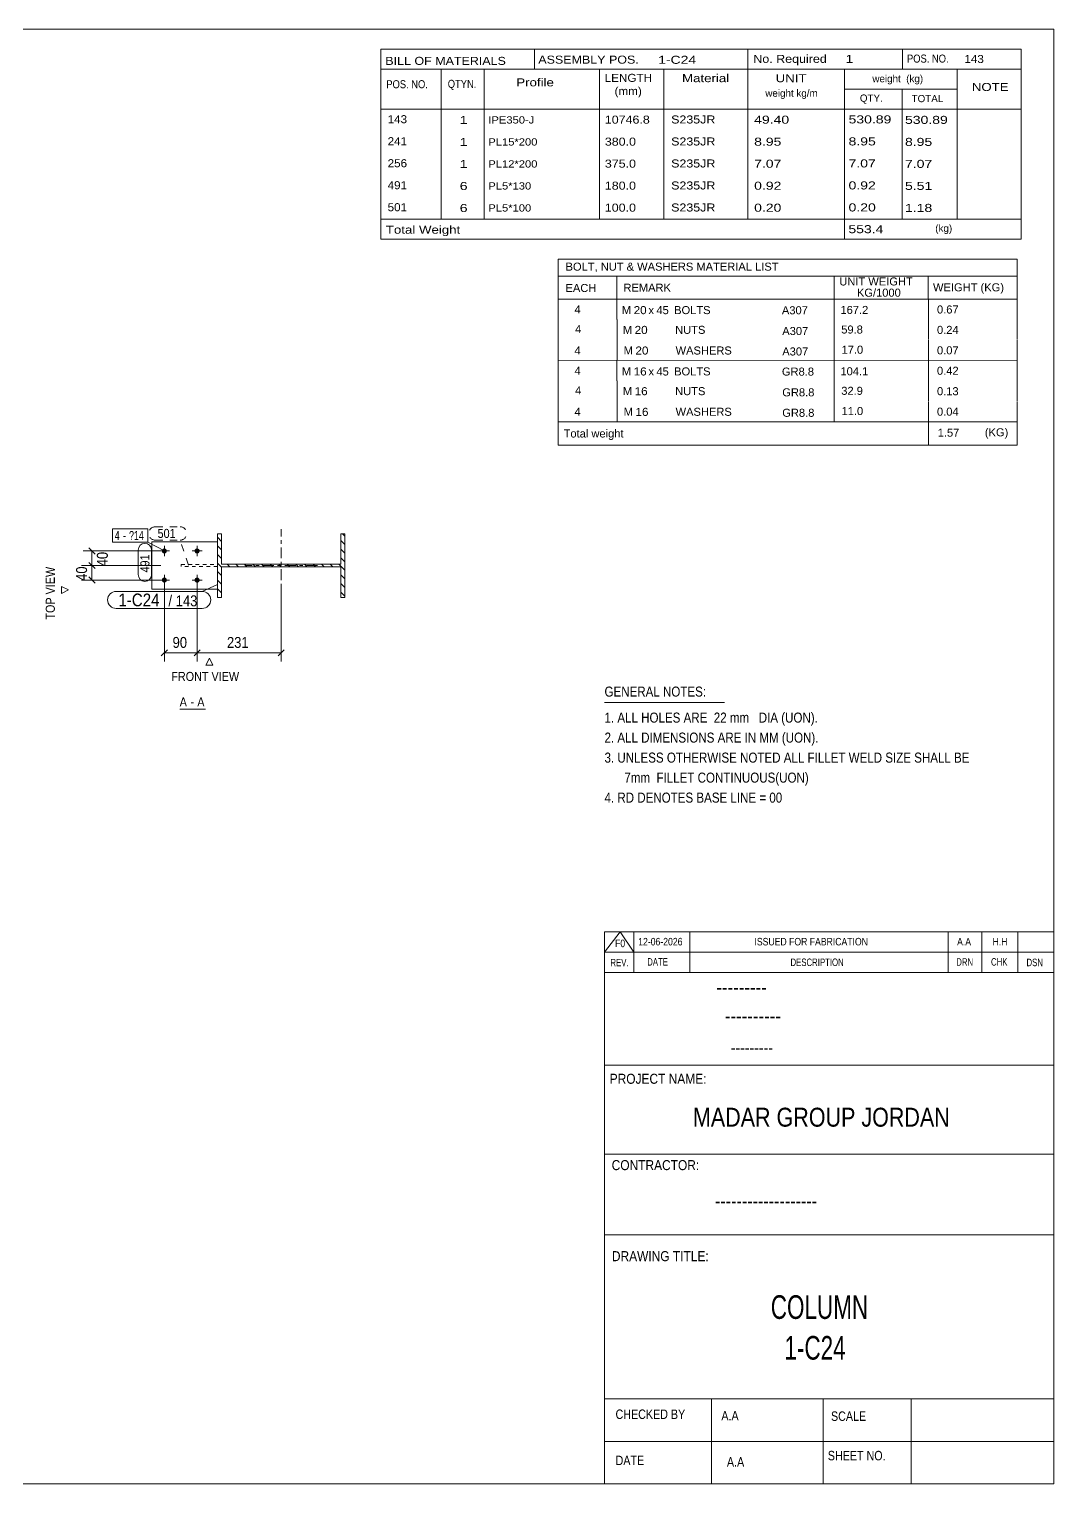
# Model space of a CAD drawing. Header units: millimetres. Extents: x 2 to 579, y 1 to 405.
# Drawn here: x 297.4 to 579, y 5 to 405 of the extents above; entities that cross this region are included whole.
import ezdxf

# ---------------------------------------------------------------- set-up
doc = ezdxf.new("R2010")
doc.units = ezdxf.units.MM
for name, pattern in [('XKITLINE00', [0]), ('XKITLINE01', [4, 1, -1, 1, -1]), ('XKITLINE02', [4, 2, -2]), ('XKITLINE03', [6, 3, -1, 1, -1])]:
    doc.linetypes.add(name, pattern=pattern)
for name, color, linetype, lineweight in [('Bolt', 3, 'Continuous', 0), ('BoltMark', 7, 'Continuous', 0), ('Dimensions', 7, 'Continuous', 0), ('DrawingSheet', 5, 'Continuous', 0), ('OtherObjectType', 7, 'Continuous', 0), ('Part', 2, 'Continuous', 0), ('PartMark', 7, 'Continuous', 0)]:
    doc.layers.add(name, color=color, linetype=linetype, lineweight=lineweight)
doc.styles.add('@ARIAL_UNICODE_MS_BOLD', font='ARIAL.TTF')
doc.styles.add('ARIAL', font='ARIAL.TTF')
doc.styles.add('ARIAL_NARROW', font='ARIALN.TTF')
doc.styles.add('COMIC_SANS_MS_BOLD', font='COMICBD.TTF')
doc.styles.add('SWIS721_EX_BT', font='ARIAL.TTF')
doc.styles.add('SWISSE', font='ARIAL.TTF')

# ---------------------------------------------------------------- blocks, each defined once
blk = doc.blocks.new('*A1')
at = {"layer": 'Part', "color": 7, "linetype": 'XKITLINE00', "lineweight": 0}
for p, q in [((350.23, 264.16), (349.13, 265.26)), ((384.13, 263.26), (383.03, 264.36)), ((384.13, 265.62), (383.49, 266.26)), ((350.23, 261.81), (349.13, 262.91)), ((350.23, 259.45), (349.13, 260.55)), ((384.13, 260.91), (383.03, 262.01)), ((350.23, 257.09), (349.13, 258.19)), ((352.51, 257.16), (351.81, 257.86)), ((354.87, 257.16), (354.17, 257.86)), ((357.23, 257.16), (356.53, 257.86)), ((359.59, 257.16), (358.89, 257.86)), ((361.94, 257.16), (361.24, 257.86)), ((364.3, 257.16), (363.6, 257.86)), ((366.66, 257.16), (365.96, 257.86)), ((369.02, 257.16), (368.32, 257.86)), ((371.37, 257.16), (370.67, 257.86)), ((373.73, 257.16), (373.03, 257.86)), ((376.09, 257.16), (375.39, 257.86)), ((378.45, 257.16), (377.75, 257.86)), ((380.8, 257.16), (380.1, 257.86)), ((384.13, 256.19), (382.46, 257.86)), ((384.13, 258.55), (383.03, 259.65)), ((350.23, 254.73), (349.13, 255.83)), ((350.23, 252.38), (349.13, 253.48)), ((384.13, 253.84), (383.03, 254.94)), ((384.13, 251.48), (383.03, 252.58)), ((350.23, 250.02), (349.13, 251.12)), ((349.13, 248.76), (349.13, 248.76)), ((349.13, 248.76), (349.13, 248.76)), ((384.13, 249.12), (383.03, 250.22))]:
    blk.add_line(p, q, dxfattribs=at)
blk = doc.blocks.new('*A48')
at = {"layer": 'Bolt'}
for points in [[(334.56, 262.21), (334.6, 262.21), (334.63, 262.2), (334.66, 262.2), (334.7, 262.19), (334.73, 262.18), (334.76, 262.17), (334.8, 262.16), (334.83, 262.14), (334.86, 262.13), (334.89, 262.11), (334.92, 262.09), (334.95, 262.07), (334.97, 262.05), (335, 262.03), (335.02, 262.01), (335.05, 261.98), (335.07, 261.96), (335.09, 261.93), (335.11, 261.9), (335.13, 261.87), (335.15, 261.84), (335.16, 261.81), (335.17, 261.78), (335.19, 261.75), (335.2, 261.71), (335.21, 261.68), (335.21, 261.65), (335.22, 261.61), (335.22, 261.58), (335.23, 261.55), (335.23, 261.51), (335.23, 261.48), (335.22, 261.44), (335.22, 261.41), (335.21, 261.37), (335.21, 261.34), (335.2, 261.31), (335.19, 261.28), (335.17, 261.24), (335.16, 261.21), (335.15, 261.18), (335.13, 261.15), (335.11, 261.12), (335.09, 261.09), (335.07, 261.07), (335.05, 261.04), (335.02, 261.02), (335, 260.99), (334.97, 260.97), (334.95, 260.95), (334.92, 260.93), (334.89, 260.91), (334.86, 260.89), (334.83, 260.88), (334.8, 260.86), (334.76, 260.85), (334.73, 260.84), (334.7, 260.83), (334.66, 260.82), (334.63, 260.82), (334.6, 260.81), (334.56, 260.81), (334.53, 260.81), (334.49, 260.81), (334.46, 260.81), (334.43, 260.82), (334.39, 260.82), (334.36, 260.83), (334.32, 260.84), (334.29, 260.85), (334.26, 260.86), (334.23, 260.88), (334.2, 260.89), (334.17, 260.91), (334.14, 260.93), (334.11, 260.95), (334.08, 260.97), (334.06, 260.99), (334.03, 261.02), (334.01, 261.04), (333.99, 261.07), (333.97, 261.09), (333.95, 261.12), (333.93, 261.15), (333.91, 261.18), (333.9, 261.21), (333.88, 261.24), (333.87, 261.28), (333.86, 261.31), (333.85, 261.34), (333.84, 261.37), (333.84, 261.41), (333.83, 261.44), (333.83, 261.48), (333.83, 261.51), (333.83, 261.55), (333.83, 261.58), (333.84, 261.61), (333.84, 261.65), (333.85, 261.68), (333.86, 261.71), (333.87, 261.75), (333.88, 261.78), (333.9, 261.81), (333.91, 261.84), (333.93, 261.87), (333.95, 261.9), (333.97, 261.93), (333.99, 261.96), (334.01, 261.98), (334.03, 262.01), (334.06, 262.03), (334.08, 262.05), (334.11, 262.07), (334.14, 262.09), (334.17, 262.11), (334.2, 262.13), (334.23, 262.14), (334.26, 262.16), (334.29, 262.17), (334.32, 262.18), (334.36, 262.19), (334.39, 262.2), (334.43, 262.2), (334.46, 262.21), (334.49, 262.21), (334.53, 262.21)], [(343.56, 262.21), (343.6, 262.21), (343.63, 262.2), (343.66, 262.2), (343.7, 262.19), (343.73, 262.18), (343.76, 262.17), (343.8, 262.16), (343.83, 262.14), (343.86, 262.13), (343.89, 262.11), (343.92, 262.09), (343.95, 262.07), (343.97, 262.05), (344, 262.03), (344.02, 262.01), (344.05, 261.98), (344.07, 261.96), (344.09, 261.93), (344.11, 261.9), (344.13, 261.87), (344.15, 261.84), (344.16, 261.81), (344.17, 261.78), (344.19, 261.75), (344.2, 261.71), (344.21, 261.68), (344.21, 261.65), (344.22, 261.61), (344.22, 261.58), (344.23, 261.55), (344.23, 261.51), (344.23, 261.48), (344.22, 261.44), (344.22, 261.41), (344.21, 261.37), (344.21, 261.34), (344.2, 261.31), (344.19, 261.28), (344.17, 261.24), (344.16, 261.21), (344.15, 261.18), (344.13, 261.15), (344.11, 261.12), (344.09, 261.09), (344.07, 261.07), (344.05, 261.04), (344.02, 261.02), (344, 260.99), (343.97, 260.97), (343.95, 260.95), (343.92, 260.93), (343.89, 260.91), (343.86, 260.89), (343.83, 260.88), (343.8, 260.86), (343.76, 260.85), (343.73, 260.84), (343.7, 260.83), (343.66, 260.82), (343.63, 260.82), (343.6, 260.81), (343.56, 260.81), (343.53, 260.81), (343.49, 260.81), (343.46, 260.81), (343.43, 260.82), (343.39, 260.82), (343.36, 260.83), (343.32, 260.84), (343.29, 260.85), (343.26, 260.86), (343.23, 260.88), (343.2, 260.89), (343.17, 260.91), (343.14, 260.93), (343.11, 260.95), (343.08, 260.97), (343.06, 260.99), (343.03, 261.02), (343.01, 261.04), (342.99, 261.07), (342.97, 261.09), (342.95, 261.12), (342.93, 261.15), (342.91, 261.18), (342.9, 261.21), (342.88, 261.24), (342.87, 261.28), (342.86, 261.31), (342.85, 261.34), (342.84, 261.37), (342.84, 261.41), (342.83, 261.44), (342.83, 261.48), (342.83, 261.51), (342.83, 261.55), (342.83, 261.58), (342.84, 261.61), (342.84, 261.65), (342.85, 261.68), (342.86, 261.71), (342.87, 261.75), (342.88, 261.78), (342.9, 261.81), (342.91, 261.84), (342.93, 261.87), (342.95, 261.9), (342.97, 261.93), (342.99, 261.96), (343.01, 261.98), (343.03, 262.01), (343.06, 262.03), (343.08, 262.05), (343.11, 262.07), (343.14, 262.09), (343.17, 262.11), (343.2, 262.13), (343.23, 262.14), (343.26, 262.16), (343.29, 262.17), (343.32, 262.18), (343.36, 262.19), (343.39, 262.2), (343.43, 262.2), (343.46, 262.21), (343.49, 262.21), (343.53, 262.21)], [(334.56, 254.21), (334.6, 254.21), (334.63, 254.2), (334.66, 254.2), (334.7, 254.19), (334.73, 254.18), (334.76, 254.17), (334.8, 254.16), (334.83, 254.14), (334.86, 254.13), (334.89, 254.11), (334.92, 254.09), (334.95, 254.07), (334.97, 254.05), (335, 254.03), (335.02, 254.01), (335.05, 253.98), (335.07, 253.96), (335.09, 253.93), (335.11, 253.9), (335.13, 253.87), (335.15, 253.84), (335.16, 253.81), (335.17, 253.78), (335.19, 253.75), (335.2, 253.71), (335.21, 253.68), (335.21, 253.65), (335.22, 253.61), (335.22, 253.58), (335.23, 253.55), (335.23, 253.51), (335.23, 253.48), (335.22, 253.44), (335.22, 253.41), (335.21, 253.37), (335.21, 253.34), (335.2, 253.31), (335.19, 253.28), (335.17, 253.24), (335.16, 253.21), (335.15, 253.18), (335.13, 253.15), (335.11, 253.12), (335.09, 253.09), (335.07, 253.07), (335.05, 253.04), (335.02, 253.02), (335, 252.99), (334.97, 252.97), (334.95, 252.95), (334.92, 252.93), (334.89, 252.91), (334.86, 252.89), (334.83, 252.88), (334.8, 252.86), (334.76, 252.85), (334.73, 252.84), (334.7, 252.83), (334.66, 252.82), (334.63, 252.82), (334.6, 252.81), (334.56, 252.81), (334.53, 252.81), (334.49, 252.81), (334.46, 252.81), (334.43, 252.82), (334.39, 252.82), (334.36, 252.83), (334.32, 252.84), (334.29, 252.85), (334.26, 252.86), (334.23, 252.88), (334.2, 252.89), (334.17, 252.91), (334.14, 252.93), (334.11, 252.95), (334.08, 252.97), (334.06, 252.99), (334.03, 253.02), (334.01, 253.04), (333.99, 253.07), (333.97, 253.09), (333.95, 253.12), (333.93, 253.15), (333.91, 253.18), (333.9, 253.21), (333.88, 253.24), (333.87, 253.28), (333.86, 253.31), (333.85, 253.34), (333.84, 253.37), (333.84, 253.41), (333.83, 253.44), (333.83, 253.48), (333.83, 253.51), (333.83, 253.55), (333.83, 253.58), (333.84, 253.61), (333.84, 253.65), (333.85, 253.68), (333.86, 253.71), (333.87, 253.75), (333.88, 253.78), (333.9, 253.81), (333.91, 253.84), (333.93, 253.87), (333.95, 253.9), (333.97, 253.93), (333.99, 253.96), (334.01, 253.98), (334.03, 254.01), (334.06, 254.03), (334.08, 254.05), (334.11, 254.07), (334.14, 254.09), (334.17, 254.11), (334.2, 254.13), (334.23, 254.14), (334.26, 254.16), (334.29, 254.17), (334.32, 254.18), (334.36, 254.19), (334.39, 254.2), (334.43, 254.2), (334.46, 254.21), (334.49, 254.21), (334.53, 254.21)], [(343.56, 254.21), (343.6, 254.21), (343.63, 254.2), (343.66, 254.2), (343.7, 254.19), (343.73, 254.18), (343.76, 254.17), (343.8, 254.16), (343.83, 254.14), (343.86, 254.13), (343.89, 254.11), (343.92, 254.09), (343.95, 254.07), (343.97, 254.05), (344, 254.03), (344.02, 254.01), (344.05, 253.98), (344.07, 253.96), (344.09, 253.93), (344.11, 253.9), (344.13, 253.87), (344.15, 253.84), (344.16, 253.81), (344.17, 253.78), (344.19, 253.75), (344.2, 253.71), (344.21, 253.68), (344.21, 253.65), (344.22, 253.61), (344.22, 253.58), (344.23, 253.55), (344.23, 253.51), (344.23, 253.48), (344.22, 253.44), (344.22, 253.41), (344.21, 253.37), (344.21, 253.34), (344.2, 253.31), (344.19, 253.28), (344.17, 253.24), (344.16, 253.21), (344.15, 253.18), (344.13, 253.15), (344.11, 253.12), (344.09, 253.09), (344.07, 253.07), (344.05, 253.04), (344.02, 253.02), (344, 252.99), (343.97, 252.97), (343.95, 252.95), (343.92, 252.93), (343.89, 252.91), (343.86, 252.89), (343.83, 252.88), (343.8, 252.86), (343.76, 252.85), (343.73, 252.84), (343.7, 252.83), (343.66, 252.82), (343.63, 252.82), (343.6, 252.81), (343.56, 252.81), (343.53, 252.81), (343.49, 252.81), (343.46, 252.81), (343.43, 252.82), (343.39, 252.82), (343.36, 252.83), (343.32, 252.84), (343.29, 252.85), (343.26, 252.86), (343.23, 252.88), (343.2, 252.89), (343.17, 252.91), (343.14, 252.93), (343.11, 252.95), (343.08, 252.97), (343.06, 252.99), (343.03, 253.02), (343.01, 253.04), (342.99, 253.07), (342.97, 253.09), (342.95, 253.12), (342.93, 253.15), (342.91, 253.18), (342.9, 253.21), (342.88, 253.24), (342.87, 253.28), (342.86, 253.31), (342.85, 253.34), (342.84, 253.37), (342.84, 253.41), (342.83, 253.44), (342.83, 253.48), (342.83, 253.51), (342.83, 253.55), (342.83, 253.58), (342.84, 253.61), (342.84, 253.65), (342.85, 253.68), (342.86, 253.71), (342.87, 253.75), (342.88, 253.78), (342.9, 253.81), (342.91, 253.84), (342.93, 253.87), (342.95, 253.9), (342.97, 253.93), (342.99, 253.96), (343.01, 253.98), (343.03, 254.01), (343.06, 254.03), (343.08, 254.05), (343.11, 254.07), (343.14, 254.09), (343.17, 254.11), (343.2, 254.13), (343.23, 254.14), (343.26, 254.16), (343.29, 254.17), (343.32, 254.18), (343.36, 254.19), (343.39, 254.2), (343.43, 254.2), (343.46, 254.21), (343.49, 254.21), (343.53, 254.21)]]:
    blk.add_hatch(color=3, dxfattribs=at).paths.add_polyline_path(points, flags=17)
at = {"layer": 'Bolt', "color": 3, "linetype": 'XKITLINE00', "lineweight": 0}
for p, q in [((333.13, 261.51), (335.93, 261.51)), ((334.53, 262.91), (334.53, 260.11)), ((342.13, 261.51), (344.93, 261.51)), ((343.53, 262.91), (343.53, 260.11)), ((333.13, 253.51), (335.93, 253.51)), ((334.53, 254.91), (334.53, 252.11)), ((342.13, 253.51), (344.93, 253.51)), ((343.53, 254.91), (343.53, 252.11))]:
    blk.add_line(p, q, dxfattribs=at)
blk = doc.blocks.new('*A49')
at = {"layer": 'Part', "color": 2, "linetype": 'XKITLINE00', "lineweight": 0}
for p, q in [((349.13, 248.76), (349.13, 266.26)), ((349.13, 266.26), (350.23, 266.26)), ((350.23, 266.26), (350.23, 257.86)), ((383.03, 257.86), (383.03, 266.26)), ((383.03, 266.26), (384.13, 266.26)), ((384.13, 266.26), (384.13, 248.76)), ((350.23, 257.86), (383.03, 257.86)), ((383.03, 257.16), (350.23, 257.16)), ((350.23, 257.16), (350.23, 248.76)), ((383.03, 248.76), (383.03, 257.16)), ((350.23, 248.76), (349.13, 248.76)), ((384.13, 248.76), (383.03, 248.76))]:
    blk.add_line(p, q, dxfattribs=at)
at = {"layer": 'Part', "color": 7, "linetype": 'XKITLINE03', "lineweight": 0}
for p, q in [((366.63, 247.51), (366.63, 267.51)), ((376.63, 257.51), (356.63, 257.51))]:
    blk.add_line(p, q, dxfattribs=at)
blk = doc.blocks.new('*A50')
at = {"layer": 'Part', "color": 7, "linetype": 'XKITLINE01', "lineweight": 0}
for p, q in [((339.13, 257.76), (349.13, 257.76)), ((339.13, 257.26), (339.13, 257.76)), ((349.13, 257.26), (339.13, 257.26)), ((349.13, 257.76), (349.13, 257.26))]:
    blk.add_line(p, q, dxfattribs=at)
blk = doc.blocks.new('*A51')
at = {"layer": 'Part', "color": 2, "linetype": 'XKITLINE00', "lineweight": 0}
for p, q in [((331.13, 264.01), (349.13, 264.01)), ((331.13, 264.01), (331.13, 251.01)), ((331.13, 251.01), (349.13, 251.01))]:
    blk.add_line(p, q, dxfattribs=at)
at = {"layer": 'Part', "color": 7, "linetype": 'XKITLINE01', "lineweight": 0}
blk.add_line((349.13, 264.01), (349.13, 251.01), dxfattribs=at)
blk = doc.blocks.new('*A52')
at = {"layer": 'DrawingSheet', "color": 5, "linetype": 'XKITLINE00', "lineweight": 0}
for p, q in [((579, 405), (5, 405)), ((5, 405), (5, 5)), ((579, 5), (579, 405)), ((5, 5), (579, 5))]:
    blk.add_line(p, q, dxfattribs=at)
at = {"layer": 'DrawingSheet', "color": 5, "style": 'ARIAL', "width": 0.85}
blk.add_text('Tekla structures', height=2, rotation=90, dxfattribs=at).set_placement((4.5, 5.5))
blk = doc.blocks.new('*A53')
at = {"layer": 'OtherObjectType', "color": 7, "linetype": 'XKITLINE00', "lineweight": 0}
for p, q in [((442.76, 341.75), (442.75, 330.75)), ((442.76, 341.75), (568.88, 341.75)), ((568.88, 341.75), (568.88, 330.75)), ((442.75, 337.1), (568.88, 337.1)), ((458.87, 337.11), (458.87, 330.75)), ((518.57, 337.11), (518.57, 330.75)), ((544.47, 337.09), (544.47, 330.75)), ((442.76, 330.72), (442.76, 325.22)), ((442.77, 330.75), (568.88, 330.75)), ((458.92, 330.75), (458.92, 325.13)), ((518.57, 330.75), (518.57, 325.13)), ((544.5, 330.75), (544.5, 325.25)), ((568.88, 330.75), (568.88, 325.25)), ((442.79, 325.13), (442.79, 319.52)), ((458.95, 325.13), (458.95, 319.51)), ((518.57, 325.13), (518.57, 319.51)), ((544.5, 325.13), (544.5, 319.63)), ((568.88, 325.13), (568.88, 319.63)), ((442.79, 319.5), (442.79, 313.93)), ((458.95, 319.51), (458.95, 313.89)), ((518.57, 319.51), (518.57, 313.89)), ((544.5, 319.51), (544.5, 313.9)), ((568.88, 319.51), (568.88, 313.9)), ((568.88, 313.9), (442.75, 313.93)), ((442.76, 313.86), (442.76, 308.36)), ((458.92, 313.89), (458.92, 308.27)), ((518.57, 313.89), (518.57, 308.27)), ((544.5, 313.89), (544.5, 308.39)), ((568.88, 313.89), (568.88, 308.39)), ((442.79, 308.27), (442.79, 302.66)), ((458.95, 308.27), (458.95, 302.66)), ((518.57, 308.27), (518.57, 302.66)), ((544.5, 308.27), (544.5, 302.77)), ((568.88, 308.27), (568.88, 302.77)), ((442.79, 302.64), (442.79, 297.07)), ((458.95, 302.65), (458.95, 297.04)), ((518.57, 302.66), (518.57, 297.04)), ((544.5, 302.65), (544.5, 297.05)), ((568.88, 302.65), (568.88, 297.04)), ((568.88, 297.04), (442.75, 297.07)), ((442.78, 297.04), (442.78, 290.63)), ((442.85, 297.03), (568.87, 297.04)), ((544.5, 297), (544.5, 290.59)), ((568.87, 297.01), (568.87, 290.59)), ((442.77, 290.59), (568.87, 290.59))]:
    blk.add_line(p, q, dxfattribs=at)
at = {"layer": 'OtherObjectType', "color": 7, "style": 'ARIAL_NARROW'}
for s, width, p in [('BOLT, NUT & WASHERS MATERIAL LIST', 1.211571, (444.79, 338.59)), ('UNIT WEIGHT', 1.211571, (520.03, 334.52)), ('EACH', 1.211571, (444.78, 332.72)), ('REMARK', 1.211571, (460.7, 332.81)), (' KG/1000', 1.211571, (524.02, 331.43)), ('WEIGHT (KG)', 1.211571, (545.78, 332.9)), ('4', 1.211571, (447.26, 326.85)), ('M', 1.211571, (460.26, 326.65)), ('20', 1.275, (463.5, 326.63)), ('x', 1.211571, (467.58, 326.63)), ('45', 1.211571, (469.76, 326.62)), ('BOLTS', 1.211571, (474.63, 326.64)), ('A307', 1.211571, (504.25, 326.59)), ('167.2', 1.211571, (520.34, 326.68)), ('0.67', 1.211571, (546.87, 326.81)), ('4', 1.211571, (447.4, 321.41)), ('M', 1.211571, (460.54, 321.21)), ('20', 1.275, (463.78, 321.19)), ('NUTS', 1.211571, (474.91, 321.21)), ('A307', 1.211571, (504.35, 320.89)), ('59.8', 1.211571, (520.56, 321.3)), ('0.24', 1.211571, (546.87, 321.19)), ('4', 1.211571, (447.24, 315.54)), ('M', 1.211571, (460.76, 315.54)), ('20', 1.275, (464, 315.52)), ('WASHERS', 1.211571, (475.04, 315.53)), ('A307', 1.211571, (504.35, 315.27)), ('17.0', 1.211571, (520.64, 315.74)), ('0.07', 1.211571, (546.87, 315.58)), ('4', 1.211571, (447.26, 310)), ('16', 1.275, (463.5, 309.77)), ('BOLTS', 1.211571, (474.63, 309.78)), ('104.1', 1.211571, (520.34, 309.82)), ('0.42', 1.211571, (546.87, 309.96)), ('M', 1.211571, (460.26, 309.79)), ('x', 1.211571, (467.58, 309.77)), ('45', 1.211571, (469.76, 309.76)), ('GR8.8', 1.211571, (504.25, 309.73)), ('4', 1.211571, (447.4, 304.55)), ('M', 1.211571, (460.54, 304.36)), ('16', 1.275, (463.78, 304.34)), ('NUTS', 1.211571, (474.91, 304.35)), ('GR8.8', 1.211571, (504.35, 304.03)), ('32.9', 1.211571, (520.56, 304.45)), ('0.13', 1.211571, (546.87, 304.34)), ('4', 1.211571, (447.24, 298.68)), ('M', 1.211571, (460.76, 298.68)), ('16', 1.275, (464, 298.66)), ('WASHERS', 1.211571, (475.04, 298.68)), ('GR8.8', 1.211571, (504.35, 298.41)), ('11.0', 1.211571, (520.64, 298.88)), ('0.04', 1.211571, (546.87, 298.72)), ('Total weight', 1.211571, (444.26, 292.71)), ('1.57', 1.211571, (547.07, 292.94)), ('(KG)', 1.211571, (560.02, 293.04))]:
    blk.add_text(s, height=2.2, dxfattribs=dict(at, width=width)).set_placement(p)
blk = doc.blocks.new('*A54')
at = {"layer": 'OtherObjectType', "color": 7, "linetype": 'XKITLINE00', "lineweight": 0}
blk.add_line((455.5, 219.82), (488.5, 219.82), dxfattribs=at)
at = {"layer": 'OtherObjectType', "color": 7, "style": 'ARIAL_NARROW', "width": 1.008832}
for s, p in [('GENERAL NOTES:', (455.5, 221.47)), ('1. ALL HOLES ARE  22 mm   DIA (UON).', (455.5, 214.32)), ('2. ALL DIMENSIONS ARE IN MM (UON).', (455.5, 208.82)), ('3. UNLESS OTHERWISE NOTED ALL FILLET WELD SIZE SHALL BE', (455.5, 203.32)), ('7mm  FILLET CONTINUOUS(UON)', (460.95, 197.82)), ('4. RD DENOTES BASE LINE = 00', (455.5, 192.32))]:
    blk.add_text(s, height=2.75, dxfattribs=at).set_placement(p)
blk = doc.blocks.new('*A55')
at = {"layer": 'OtherObjectType', "color": 7, "linetype": 'XKITLINE00', "lineweight": 0}
for p, q in [((455.5, 156.76), (579, 156.76)), ((455.5, 151.21), (459.82, 156.76)), ((455.5, 151.21), (455.5, 156.76)), ((459.82, 156.76), (463.53, 151.21)), ((463.53, 151.21), (463.53, 156.76)), ((478.97, 151.21), (478.97, 156.76)), ((549.98, 151.21), (549.98, 156.76)), ((559.24, 151.21), (559.24, 156.76)), ((569.12, 151.21), (569.12, 156.76)), ((579, 151.21), (579, 156.76)), ((455.5, 151.21), (579, 151.21)), ((455.5, 145.65), (455.5, 151.21)), ((459.21, 151.21), (579, 151.21)), ((463.53, 145.65), (463.53, 151.21)), ((478.97, 145.65), (478.97, 151.21)), ((549.98, 145.65), (549.98, 151.21)), ((559.24, 145.65), (559.24, 151.21)), ((569.12, 145.65), (569.12, 151.21)), ((579, 145.65), (579, 151.21))]:
    blk.add_line(p, q, dxfattribs=at)
at = {"layer": 'OtherObjectType', "color": 7, "style": 'ARIAL_NARROW'}
for s, height, width, p in [('F0', 2.058, 1.008832, (458.4, 152.59)), ('12-06-2026', 2.058, 1.008832, (464.76, 153.06)), ('ISSUED FOR FABRICATION', 2.0583, 1.008832, (496.71, 153.06)), ('A.A', 2.058, 1.008832, (552.4, 153.06)), ('H.H', 2.058, 1.008832, (562.13, 153.06)), ('REV.', 2.058, 0.907949, (457.13, 147.31)), ('DATE', 2.058, 0.907949, (467.23, 147.5)), ('DESCRIPTION', 2.0583, 0.907949, (506.61, 147.39)), ('DRN', 2.058, 0.907949, (552.17, 147.47)), ('CHK', 2.058, 0.907949, (561.72, 147.5)), ('DSN', 2.058, 0.907949, (571.47, 147.35))]:
    blk.add_text(s, height=height, dxfattribs=dict(at, width=width)).set_placement(p)
blk = doc.blocks.new('*A57')
at = {"layer": 'OtherObjectType', "color": 2, "linetype": 'XKITLINE00', "lineweight": 0}
for p, q in [((455.5, 145.65), (579, 145.65)), ((455.5, 5), (455.5, 145.64)), ((578.98, 145.64), (579, 5)), ((579, 120.14), (455.5, 120.14)), ((455.5, 95.63), (579, 95.63)), ((579, 73.49), (455.5, 73.49)), ((579, 28.4), (455.5, 28.4)), ((484.94, 28.4), (484.94, 5)), ((515.62, 5), (515.62, 28.4)), ((539.75, 5), (539.75, 28.4)), ((579, 16.7), (455.5, 16.7)), ((579, 5), (455.5, 5))]:
    blk.add_line(p, q, dxfattribs=at)
at = {"layer": 'OtherObjectType', "color": 4, "style": '@ARIAL_UNICODE_MS_BOLD', "width": 0.85}
blk.add_text('---------', height=3.9, dxfattribs=at).set_placement((486.23, 139.59))
at = {"layer": 'OtherObjectType', "color": 7, "style": 'ARIAL', "width": 0.85}
for s, height, p in [('----------', 3.9, (488.56, 131.77)), ('---------', 3.25, (490.21, 123.31))]:
    blk.add_text(s, height=height, dxfattribs=at).set_placement(p)
at = {"layer": 'OtherObjectType', "color": 3, "width": 0.85}
for s, style, p in [('PROJECT NAME:', 'SWIS721_EX_BT', (456.92, 115.01)), ('CONTRACTOR:', 'SWISSE', (457.47, 91.27)), ('DRAWING TITLE:', 'SWIS721_EX_BT', (457.53, 66.24))]:
    blk.add_text(s, height=2.7618, dxfattribs=dict(at, style=style)).set_placement(p)
at = {"layer": 'OtherObjectType', "color": 7, "width": 0.85}
for s, height, p in [('MADAR GROUP JORDAN', 5.2, (479.79, 103.23)), ('CHECKED BY', 2.592, (458.53, 22.86)), ('A.A', 2.592, (487.61, 22.45)), ('SCALE', 2.592, (517.74, 22.33)), ('DATE', 2.592, (458.54, 10.16)), ('A.A', 2.592, (489.14, 9.76)), ('SHEET NO.', 2.592, (516.87, 11.49))]:
    blk.add_text(s, height=height, dxfattribs=at).set_placement(p)
at = {"layer": 'OtherObjectType', "color": 1}
for s, height, style, width, p in [('-------------------', 3.9, 'COMIC_SANS_MS_BOLD', 0.85, (485.87, 80.86)), ('COLUMN', 6.5, 'ARIAL', 0.68, (501.19, 50.37)), ('1-C24', 6.5, 'ARIAL', 0.68, (504.95, 39.17))]:
    blk.add_text(s, height=height, dxfattribs=dict(at, style=style, width=width)).set_placement(p)
blk = doc.blocks.new('*A58')
at = {"layer": 'OtherObjectType', "color": 7, "linetype": 'XKITLINE00', "lineweight": 0}
for p, q in [((393.98, 399.5), (569.98, 399.5)), ((393.98, 399.5), (393.98, 388.5)), ((436.26, 399.42), (436.26, 393.87)), ((494.85, 394), (494.85, 399.5)), ((537.43, 393.96), (537.43, 399.42)), ((569.98, 394), (569.98, 399.5)), ((393.98, 394), (569.98, 394)), ((410.64, 394), (410.64, 383)), ((422.4, 393.98), (422.4, 383.03)), ((454.12, 393.99), (454.13, 383)), ((471.78, 393.98), (471.78, 383)), ((494.85, 393.98), (494.85, 383)), ((521.43, 394), (521.43, 383)), ((552.42, 394), (552.42, 383)), ((569.98, 394), (569.98, 388.5)), ((393.98, 388.5), (393.98, 383)), ((521.45, 388.52), (552.45, 388.52)), ((537.28, 388.52), (537.28, 383)), ((569.98, 388.5), (569.98, 383)), ((393.98, 383), (569.98, 383)), ((393.98, 383), (393.98, 376.95)), ((410.63, 383), (410.63, 376.95)), ((422.44, 382.99), (422.44, 376.95)), ((454.12, 383), (454.11, 376.95)), ((471.79, 383), (471.79, 376.95)), ((494.87, 383), (494.87, 376.95)), ((521.44, 383), (521.44, 376.95)), ((537.33, 382.95), (537.33, 376.95)), ((552.43, 383), (552.43, 376.95)), ((569.98, 383), (569.98, 376.95)), ((393.98, 376.95), (393.98, 370.9)), ((410.63, 376.95), (410.63, 370.9)), ((422.44, 376.94), (422.44, 370.9)), ((454.12, 376.95), (454.11, 370.9)), ((471.79, 376.95), (471.79, 370.9)), ((494.87, 376.95), (494.87, 370.9)), ((521.44, 376.95), (521.44, 370.9)), ((537.33, 376.9), (537.33, 370.9)), ((552.43, 376.95), (552.43, 370.9)), ((569.98, 376.95), (569.98, 370.9)), ((393.98, 370.9), (393.98, 364.85)), ((410.63, 370.9), (410.63, 364.85)), ((422.44, 370.89), (422.44, 364.85)), ((454.12, 370.9), (454.11, 364.85)), ((471.79, 370.9), (471.79, 364.85)), ((494.87, 370.9), (494.87, 364.85)), ((521.44, 370.9), (521.44, 364.85)), ((537.33, 370.85), (537.33, 364.85)), ((552.43, 370.9), (552.43, 364.85)), ((569.98, 370.9), (569.98, 364.85)), ((393.98, 364.85), (393.98, 358.8)), ((410.63, 364.85), (410.63, 358.8)), ((422.44, 364.84), (422.44, 358.8)), ((454.12, 364.85), (454.11, 358.8)), ((471.79, 364.85), (471.79, 358.8)), ((494.87, 364.85), (494.87, 358.8)), ((521.44, 364.85), (521.44, 358.8)), ((537.33, 364.8), (537.33, 358.8)), ((552.43, 364.85), (552.43, 358.8)), ((569.98, 364.85), (569.98, 358.8)), ((393.98, 358.8), (393.98, 352.75)), ((410.63, 358.8), (410.63, 352.75)), ((422.44, 358.79), (422.44, 352.75)), ((454.12, 358.8), (454.11, 352.75)), ((471.79, 358.8), (471.79, 352.75)), ((494.87, 358.8), (494.87, 352.75)), ((521.44, 358.8), (521.44, 352.75)), ((537.33, 358.75), (537.33, 352.75)), ((552.43, 358.8), (552.43, 352.75)), ((569.98, 358.8), (569.98, 352.75)), ((393.98, 352.75), (569.98, 352.75)), ((393.98, 352.75), (393.98, 347.25)), ((521.44, 352.75), (521.44, 347.25)), ((569.98, 352.75), (569.98, 347.25)), ((393.98, 347.25), (569.98, 347.25))]:
    blk.add_line(p, q, dxfattribs=at)
at = {"layer": 'OtherObjectType', "color": 7, "style": 'ARIAL_NARROW'}
for s, height, width, p in [('BILL OF MATERIALS', 2.2, 1.36, (395.25, 395.16)), ('ASSEMBLY POS.', 2.2, 1.36, (437.3, 395.5)), ('1-C24', 2.2, 1.525501, (470.23, 395.46)), ('No. Required', 2.2, 1.36, (496.39, 395.72)), ('1', 2.2, 1.525501, (521.75, 395.72)), ('POS. NO.', 2.2, 1.02, (538.63, 395.79)), ('143', 2.2, 1.270501, (554.4, 395.69)), ('LENGTH', 2.2, 1.275, (455.54, 390.49)), ('Material', 2.2, 1.445, (476.81, 390.41)), ('UNIT', 2.2, 1.445, (502.52, 390.4)), ('weight  (kg)', 1.98, 1.19, (529.11, 390.39)), ('POS. NO.', 2.2, 1.02, (395.53, 388.74)), ('QTYN.', 2.2, 1.02, (412.42, 388.84)), ('Profile', 2.2, 1.445, (431.26, 389.25)), ('(mm)', 2.2, 1.275, (458.26, 386.86)), ('weight kg/m', 1.98, 1.19, (499.69, 386.4)), ('NOTE', 2.2, 1.445, (556.44, 387.99)), ('QTY.', 1.98, 1.19, (525.68, 385.03)), ('TOTAL', 1.98, 1.19, (539.9, 384.91)), ('143', 2.2, 1.270501, (395.89, 379.12)), ('1', 2.2, 1.525501, (415.71, 378.91)), ('IPE350-J', 1.98, 1.355501, (423.56, 379.04)), ('10746.8', 2.2, 1.355501, (455.59, 379.01)), ('S235JR', 2.2, 1.355501, (473.81, 379.05)), ('49.40', 2.2, 1.525501, (496.62, 378.99)), ('530.89', 2.2, 1.525501, (522.57, 379.07)), ('530.89', 2.2, 1.525501, (538.08, 378.94)), ('241', 2.2, 1.270501, (395.89, 373.07)), ('1', 2.2, 1.525501, (415.71, 372.86)), ('PL15*200', 1.98, 1.355501, (423.56, 372.99)), ('380.0', 2.2, 1.355501, (455.59, 372.96)), ('S235JR', 2.2, 1.355501, (473.81, 373)), ('8.95', 2.2, 1.525501, (496.62, 372.94)), ('8.95', 2.2, 1.525501, (522.57, 373.02)), ('8.95', 2.2, 1.525501, (538.08, 372.89)), ('256', 2.2, 1.270501, (395.89, 367.02)), ('1', 2.2, 1.525501, (415.71, 366.81)), ('PL12*200', 1.98, 1.355501, (423.56, 366.94)), ('375.0', 2.2, 1.355501, (455.59, 366.91)), ('S235JR', 2.2, 1.355501, (473.81, 366.95)), ('7.07', 2.2, 1.525501, (496.62, 366.89)), ('7.07', 2.2, 1.525501, (522.57, 366.97)), ('7.07', 2.2, 1.525501, (538.08, 366.84)), ('491', 2.2, 1.270501, (395.89, 360.97)), ('6', 2.2, 1.525501, (415.71, 360.76)), ('PL5*130', 1.98, 1.355501, (423.56, 360.89)), ('180.0', 2.2, 1.355501, (455.59, 360.86)), ('S235JR', 2.2, 1.355501, (473.81, 360.9)), ('0.92', 2.2, 1.525501, (496.62, 360.84)), ('0.92', 2.2, 1.525501, (522.57, 360.92)), ('5.51', 2.2, 1.525501, (538.08, 360.79)), ('501', 2.2, 1.270501, (395.89, 354.92)), ('6', 2.2, 1.525501, (415.71, 354.71)), ('PL5*100', 1.98, 1.355501, (423.56, 354.84)), ('100.0', 2.2, 1.355501, (455.59, 354.81)), ('S235JR', 2.2, 1.355501, (473.81, 354.85)), ('0.20', 2.2, 1.525501, (496.62, 354.79)), ('0.20', 2.2, 1.525501, (522.57, 354.87)), ('1.18', 2.2, 1.525501, (538.08, 354.74)), ('Total Weight', 2.2, 1.445, (395.4, 348.74)), ('553.4', 2.2, 1.525501, (522.52, 348.89)), ('(kg)', 1.98, 1.19, (546.4, 349.26))]:
    blk.add_text(s, height=height, dxfattribs=dict(at, width=width)).set_placement(p)
blk = doc.blocks.new('*A114')
at = {"layer": 'Dimensions', "color": 7, "linetype": 'XKITLINE00', "lineweight": 0}
for p, q in [((334.53, 252.51), (334.53, 231.11)), ((343.53, 252.51), (343.53, 231.11)), ((335.38, 234.36), (333.68, 232.66)), ((334.53, 233.51), (343.53, 233.51)), ((344.38, 234.36), (342.68, 232.66))]:
    blk.add_line(p, q, dxfattribs=at)
at = {"layer": 'Dimensions', "color": 3}
for p in [(334.53, 233.51), (343.53, 233.51)]:
    blk.add_point(p, dxfattribs=at)
at = {"layer": 'Dimensions', "color": 3, "style": 'ARIAL', "width": 0.85}
blk.add_text('90', height=3, dxfattribs=at).set_placement((336.8, 234.86))
blk = doc.blocks.new('*A115')
at = {"layer": 'Dimensions', "color": 7, "linetype": 'XKITLINE00', "lineweight": 0}
for p, q in [((343.53, 252.51), (343.53, 231.11)), ((366.63, 252.51), (366.63, 231.11)), ((344.38, 234.36), (342.68, 232.66)), ((343.53, 233.51), (366.63, 233.51)), ((367.48, 234.36), (365.78, 232.66))]:
    blk.add_line(p, q, dxfattribs=at)
at = {"layer": 'Dimensions', "color": 3}
for p in [(343.53, 233.51), (366.63, 233.51)]:
    blk.add_point(p, dxfattribs=at)
at = {"layer": 'Dimensions', "color": 3, "style": 'ARIAL', "width": 0.85}
blk.add_text('231', height=3, dxfattribs=at).set_placement((351.74, 234.86))
blk = doc.blocks.new('*A116')
at = {"layer": 'Dimensions', "color": 7, "linetype": 'XKITLINE00', "lineweight": 0}
for p, q in [((333.53, 257.51), (311.78, 257.51)), ((313.78, 258.36), (315.48, 256.66)), ((314.63, 253.51), (314.63, 257.51)), ((333.53, 253.51), (311.78, 253.51)), ((313.78, 254.36), (315.48, 252.66))]:
    blk.add_line(p, q, dxfattribs=at)
at = {"layer": 'Dimensions', "color": 3}
for p in [(314.63, 257.51), (314.63, 253.51)]:
    blk.add_point(p, dxfattribs=at)
at = {"layer": 'Dimensions', "color": 3, "style": 'ARIAL', "width": 0.85}
blk.add_text('40', height=3, rotation=90.0002, dxfattribs=at).set_placement((313.28, 253.29))
blk = doc.blocks.new('*A117')
at = {"layer": 'Dimensions', "color": 7, "linetype": 'XKITLINE00', "lineweight": 0}
for p, q in [((333.53, 261.51), (312.23, 261.51)), ((313.78, 262.36), (315.48, 260.66)), ((314.63, 257.51), (314.63, 261.51)), ((333.53, 257.51), (312.23, 257.51)), ((313.78, 258.36), (315.48, 256.66))]:
    blk.add_line(p, q, dxfattribs=at)
at = {"layer": 'Dimensions', "color": 3}
for p in [(314.63, 261.51), (314.63, 257.51)]:
    blk.add_point(p, dxfattribs=at)
at = {"layer": 'Dimensions', "color": 3, "style": 'ARIAL', "width": 0.85}
blk.add_text('40', height=3, rotation=90.0002, dxfattribs=at).set_placement((318.98, 257.29))
blk = doc.blocks.new('*A118')
at = {"layer": 'BoltMark', "color": 7, "linetype": 'XKITLINE00', "lineweight": 0}
for p, q in [((320.29, 267.6), (329.98, 267.6)), ((320.29, 263.9), (320.29, 267.6)), ((329.98, 263.9), (329.98, 267.6)), ((320.29, 263.9), (329.98, 263.9)), ((334.53, 261.51), (329.98, 263.9))]:
    blk.add_line(p, q, dxfattribs=at)
at = {"layer": 'BoltMark', "color": 3, "style": 'ARIAL_NARROW', "width": 0.85}
for s, p in [('4', (320.89, 264.5)), ('-', (323.16, 264.5)), ('?14', (324.82, 264.5))]:
    blk.add_text(s, height=2.5, dxfattribs=at).set_placement(p)
blk = doc.blocks.new('*A119')
at = {"layer": 'PartMark', "color": 7, "linetype": 'XKITLINE00', "lineweight": 0}
for p, q in [((327.33, 255), (327.33, 261.76)), ((331.03, 255), (331.03, 261.76))]:
    blk.add_line(p, q, dxfattribs=at)
for centre, start, end in [((329.18, 261.76), 0, 180), ((329.18, 255), 180, 0)]:
    blk.add_arc(centre, 1.85, start, end, dxfattribs=at)
at = {"layer": 'PartMark', "color": 3, "style": 'ARIAL', "width": 0.85}
blk.add_text('491', height=2.5, rotation=90.0002, dxfattribs=at).set_placement((330.43, 255.6))
blk = doc.blocks.new('*A120')
at = {"layer": 'PartMark', "color": 7, "linetype": 'XKITLINE02', "lineweight": 0}
for p, q in [((332.07, 268.18), (338.83, 268.18)), ((332.07, 264.48), (338.83, 264.48)), ((341.16, 257.63), (338.83, 264.48))]:
    blk.add_line(p, q, dxfattribs=at)
for centre, start, end in [((332.07, 266.33), 90, 270), ((338.83, 266.33), 270, 90)]:
    blk.add_arc(centre, 1.85, start, end, dxfattribs=at)
at = {"layer": 'PartMark', "color": 3, "style": 'ARIAL', "width": 0.85}
blk.add_text('501', height=2.5, dxfattribs=at).set_placement((332.67, 265.08))
blk = doc.blocks.new('*A121')
at = {"layer": 'PartMark', "color": 7, "linetype": 'XKITLINE00', "lineweight": 0}
for p, q in [((349.18, 252.29), (344.93, 250.4)), ((321.29, 250.4), (344.93, 250.4)), ((321.29, 245.7), (344.93, 245.7))]:
    blk.add_line(p, q, dxfattribs=at)
for centre, start, end in [((321.29, 248.05), 90, 270), ((344.93, 248.05), 270, 90)]:
    blk.add_arc(centre, 2.35, start, end, dxfattribs=at)
at = {"layer": 'PartMark', "color": 1, "style": 'ARIAL', "width": 0.85}
blk.add_text('1-C24', height=3.5, dxfattribs=at).set_placement((321.89, 246.3))
at = {"layer": 'PartMark', "color": 3, "style": 'ARIAL', "width": 0.85}
for s, p in [('/', (335.65, 246.3)), ('143', (337.66, 246.3))]:
    blk.add_text(s, height=3, dxfattribs=at).set_placement(p)
blk = doc.blocks.new('*A122')
at = {"layer": 'OtherObjectType', "color": 7, "linetype": 'XKITLINE00', "lineweight": 0}
for p, q in [((306.3, 249.86), (306.3, 251.73)), ((306.3, 251.73), (308.18, 250.79)), ((308.18, 250.79), (306.3, 249.86)), ((308.18, 250.79), (308.18, 250.79)), ((345.97, 230.14), (346.9, 232.01)), ((346.9, 232.01), (347.84, 230.14)), ((346.9, 232.01), (346.9, 232.01)), ((347.84, 230.14), (345.97, 230.14)), ((338.75, 218.01), (345.81, 218.01))]:
    blk.add_line(p, q, dxfattribs=at)
at = {"layer": 'OtherObjectType', "color": 7, "style": 'ARIAL', "width": 0.85}
blk.add_text('TOP VIEW', height=2.5, rotation=90, dxfattribs=at).set_placement((304.43, 242.64))
for s, p in [('FRONT VIEW', (336.44, 225.76)), ('A', (338.75, 218.76)), ('A', (343.58, 218.76)), ('-', (341.72, 218.76))]:
    blk.add_text(s, height=2.5, dxfattribs=at).set_placement(p)

msp = doc.modelspace()

# ---------------------------------------------------------------- block references
at = {"lineweight": 0}
for name in ['*A52', '*A58', '*A53', '*A120', '*A118', '*A51', '*A49', '*A1', '*A117', '*A119', '*A48', '*A116', '*A50', '*A121', '*A114', '*A115', '*A54', '*A55', '*A57']:
    msp.add_blockref(name, (0, 0), dxfattribs=at)
at = {"layer": 'OtherObjectType', "lineweight": 0}
msp.add_blockref('*A122', (0, 0), dxfattribs=at)

doc.saveas('drawing.dxf')
